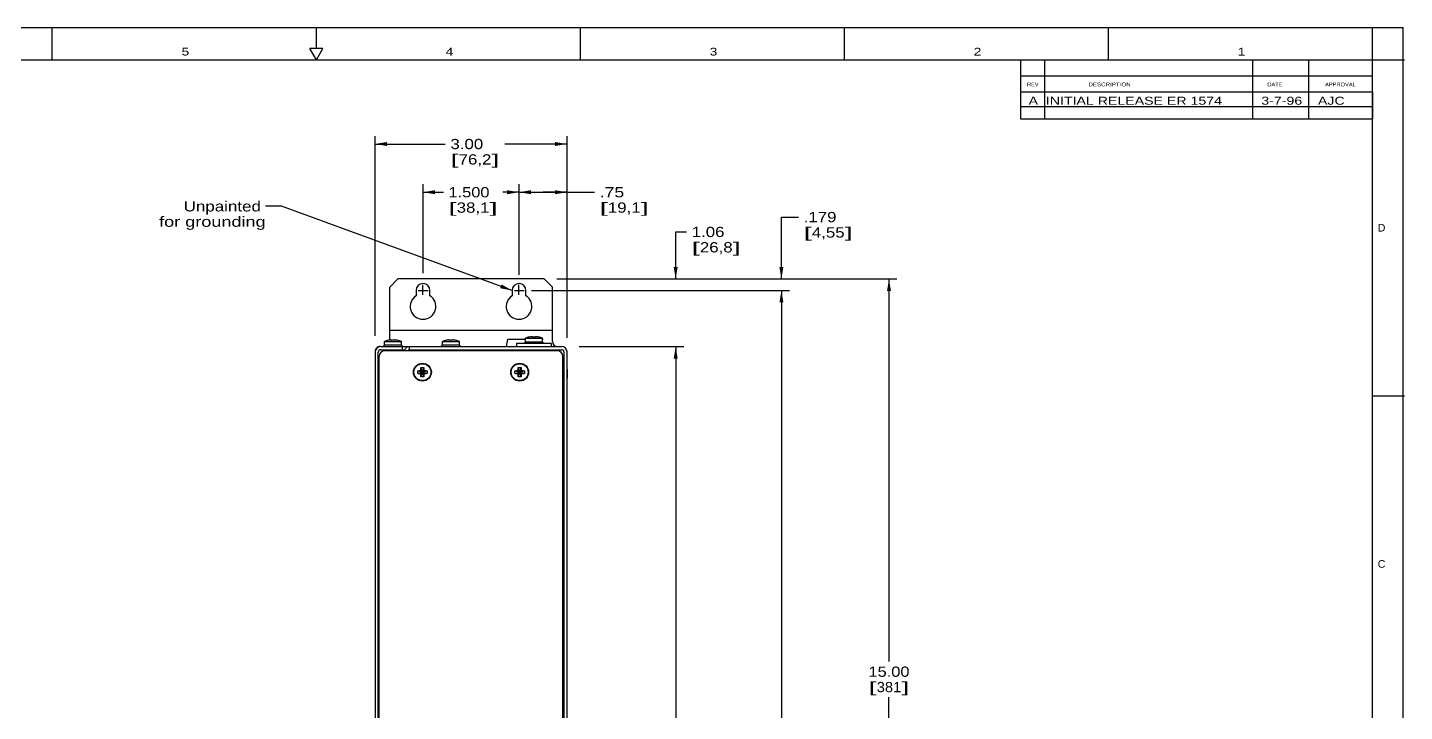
# Model space of a CAD drawing. Extents: x 0 to 34.1, y -0.3 to 21.7.
# Drawn here: x 12.51 to 34.02, y 11.06 to 21.74 of the extents above; entities that cross this region are included whole.
import ezdxf
from ezdxf.enums import TextEntityAlignment as Align

# ---------------------------------------------------------------- set-up
doc = ezdxf.new("R2010")
doc.units = 0
doc.header["$LTSCALE"] = 1.87
doc.linetypes.add('DOT', pattern=[0.2, 0.1, -0.1])
doc.layers.get('0').update_dxf_attribs({"linetype": 'CONTINUOUS'})
doc.dimstyles.get("Standard").update_dxf_attribs({"dimtxt": 2.5, "dimasz": 2.5, "dimexe": 1.25, "dimexo": 0.625, "dimtad": 1, "dimcen": 2.5, "dimazin": 3, "dimtfac": 1, "dimtmove": 0, "dimatfit": 3})

# ---------------------------------------------------------------- blocks, each defined once
blk = doc.blocks.new('*TEXT10')
at = {"color": 2, "linetype": 'BYBLOCK'}
blk.add_text('REV', height=0.06, dxfattribs=at).set_placement((28.123197, 20.821672), (28.303197, 20.821672), align=Align.FIT)
blk = doc.blocks.new('*TEXT11')
at = {"color": 2, "linetype": 'BYBLOCK'}
blk.add_text('DESCRIPTION', height=0.06, dxfattribs=at).set_placement((29.082387, 20.821672), (29.742387, 20.821672), align=Align.FIT)
blk = doc.blocks.new('*TEXT12')
at = {"color": 2, "linetype": 'BYBLOCK'}
blk.add_text('DATE', height=0.06, dxfattribs=at).set_placement((31.877006, 20.821672), (32.117006, 20.821672), align=Align.FIT)
blk = doc.blocks.new('*TEXT13')
at = {"color": 2, "linetype": 'BYBLOCK'}
blk.add_text('APPROVAL', height=0.06, dxfattribs=at).set_placement((32.779821, 20.821672), (33.259821, 20.821672), align=Align.FIT)
blk = doc.blocks.new('*TEXT16')
at = {"color": 2, "linetype": 'BYBLOCK'}
blk.add_text('C', height=0.12, dxfattribs=at).set_placement((33.602133, 13.303332), (33.722133, 13.303332), align=Align.FIT)
blk = doc.blocks.new('*TEXT17')
at = {"color": 2, "linetype": 'BYBLOCK'}
blk.add_text('D', height=0.12, dxfattribs=at).set_placement((33.602133, 18.553332), (33.722133, 18.553332), align=Align.FIT)
blk = doc.blocks.new('*TEXT30')
at = {"color": 2, "linetype": 'BYBLOCK'}
blk.add_text('1', height=0.12, dxfattribs=at).set_placement((31.414633, 21.303332), (31.534633, 21.303332), align=Align.FIT)
blk = doc.blocks.new('*TEXT31')
at = {"color": 2, "linetype": 'BYBLOCK'}
blk.add_text('2', height=0.12, dxfattribs=at).set_placement((27.289633, 21.303332), (27.409633, 21.303332), align=Align.FIT)
blk = doc.blocks.new('*TEXT32')
at = {"color": 2, "linetype": 'BYBLOCK'}
blk.add_text('3', height=0.12, dxfattribs=at).set_placement((23.16463, 21.303332), (23.28463, 21.303332), align=Align.FIT)
blk = doc.blocks.new('*TEXT33')
at = {"color": 2, "linetype": 'BYBLOCK'}
blk.add_text('4', height=0.12, dxfattribs=at).set_placement((19.03963, 21.303332), (19.15963, 21.303332), align=Align.FIT)
blk = doc.blocks.new('*TEXT34')
at = {"color": 2, "linetype": 'BYBLOCK'}
blk.add_text('5', height=0.12, dxfattribs=at).set_placement((14.91463, 21.303332), (15.03463, 21.303332), align=Align.FIT)
blk = doc.blocks.new('*TEXT65')
at = {"color": 2, "linetype": 'BYBLOCK'}
blk.add_text(' A  INITIAL RELEASE ER 1574          3-7-96    AJC', height=0.125, dxfattribs=at).set_placement((28.085662, 20.534681), (33.085662, 20.534681), align=Align.FIT)
blk = doc.blocks.new('*D66')
at = {"color": 2, "linetype": 'BYBLOCK'}
for p, q in [((17.936658, 16.925512), (17.936658, 20.046046)), ((20.936658, 16.896534), (20.936658, 20.046046)), ((17.936658, 19.921046), (19.034965, 19.921046)), ((20.936658, 19.921046), (19.962965, 19.921046))]:
    blk.add_line(p, q, dxfattribs=at)
for points in [[(18.124158, 19.889796), (18.124158, 19.952296), (17.936658, 19.921046)], [(20.749158, 19.952296), (20.749158, 19.889796), (20.936658, 19.921046)]]:
    blk.add_solid(points, dxfattribs=at)
for s, p, p2 in [('3.00', (19.114965, 19.841046), (19.626965, 19.841046)), ('[', (19.114965, 19.601046), (19.242965, 19.601046)), ('76,2', (19.242965, 19.601046), (19.754965, 19.601046)), (']', (19.754965, 19.601046), (19.882965, 19.601046))]:
    blk.add_text(s, height=0.16, dxfattribs=at).set_placement(p, p2, align=Align.FIT)
blk = doc.blocks.new('*D67')
at = {"color": 2, "linetype": 'BYBLOCK'}
for p, q in [((20.779576, 17.813116), (26.091657, 17.813116)), ((25.966657, 17.813116), (25.966657, 11.840475)), ((25.966657, 2.813116), (25.966657, 11.280475)), ((20.837532, 2.813116), (26.091657, 2.813116))]:
    blk.add_line(p, q, dxfattribs=at)
for points in [[(25.935407, 17.625616), (25.997907, 17.625616), (25.966657, 17.813116)], [(25.997907, 3.000616), (25.935407, 3.000616), (25.966657, 2.813116)]]:
    blk.add_solid(points, dxfattribs=at)
for s, p, p2 in [('15.00', (25.646657, 11.600475), (26.286657, 11.600475)), ('[', (25.646657, 11.360475), (25.774657, 11.360475)), ('381', (25.774657, 11.360475), (26.158657, 11.360475)), (']', (26.158657, 11.360475), (26.286657, 11.360475))]:
    blk.add_text(s, height=0.16, dxfattribs=at).set_placement(p, p2, align=Align.FIT)
blk = doc.blocks.new('*D68')
at = {"color": 2, "linetype": 'BYBLOCK'}
for p, q in [((20.381321, 17.634116), (24.410927, 17.634116)), ((24.285927, 17.634116), (24.285927, 10.913176)), ((24.285927, 3.384116), (24.285927, 10.353176)), ((20.460817, 3.384116), (24.410927, 3.384116))]:
    blk.add_line(p, q, dxfattribs=at)
for points in [[(24.254677, 17.446616), (24.317177, 17.446616), (24.285927, 17.634116)], [(24.317177, 3.571616), (24.254677, 3.571616), (24.285927, 3.384116)]]:
    blk.add_solid(points, dxfattribs=at)
for s, p, p2 in [('14.25', (23.965927, 10.673176), (24.605927, 10.673176)), ('[', (23.965927, 10.433176), (24.093927, 10.433176)), ('362', (24.093927, 10.433176), (24.477927, 10.433176)), (']', (24.477927, 10.433176), (24.605927, 10.433176))]:
    blk.add_text(s, height=0.16, dxfattribs=at).set_placement(p, p2, align=Align.FIT)
blk = doc.blocks.new('*D69')
at = {"color": 2, "linetype": 'BYBLOCK'}
for p, q in [((24.285927, 17.813116), (24.285927, 18.780111)), ((24.285927, 18.780111), (24.553664, 18.780111)), ((20.779576, 17.813116), (24.410927, 17.813116)), ((20.381321, 17.634116), (24.410927, 17.634116)), ((24.285927, 17.634116), (24.285927, 17.134116))]:
    blk.add_line(p, q, dxfattribs=at)
for points in [[(24.317177, 18.000616), (24.254677, 18.000616), (24.285927, 17.813116)], [(24.254677, 17.446616), (24.317177, 17.446616), (24.285927, 17.634116)]]:
    blk.add_solid(points, dxfattribs=at)
for s, p, p2 in [('.179', (24.633664, 18.700111), (25.145664, 18.700111)), ('[', (24.633664, 18.460111), (24.761664, 18.460111)), ('4,55', (24.761664, 18.460111), (25.273664, 18.460111)), (']', (25.273664, 18.460111), (25.401664, 18.460111))]:
    blk.add_text(s, height=0.16, dxfattribs=at).set_placement(p, p2, align=Align.FIT)
blk = doc.blocks.new('*D70')
at = {"color": 2, "linetype": 'BYBLOCK'}
for p, q in [((22.634175, 17.813116), (22.634175, 18.548286)), ((22.634175, 18.548286), (22.804175, 18.548286)), ((20.779576, 17.813116), (22.759175, 17.813116)), ((21.127313, 16.758116), (22.759175, 16.758116)), ((22.634175, 16.758116), (22.634175, 16.258116))]:
    blk.add_line(p, q, dxfattribs=at)
for points in [[(22.665425, 18.000616), (22.602925, 18.000616), (22.634175, 17.813116)], [(22.602925, 16.570616), (22.665425, 16.570616), (22.634175, 16.758116)]]:
    blk.add_solid(points, dxfattribs=at)
for s, p, p2 in [('1.06', (22.884175, 18.468286), (23.396175, 18.468286)), ('[', (22.884175, 18.228286), (23.012175, 18.228286)), ('26,8', (23.012175, 18.228286), (23.524175, 18.228286)), (']', (23.524175, 18.228286), (23.652175, 18.228286))]:
    blk.add_text(s, height=0.16, dxfattribs=at).set_placement(p, p2, align=Align.FIT)
blk = doc.blocks.new('*D71')
at = {"color": 2, "linetype": 'BYBLOCK'}
for p, q in [((21.127313, 16.758116), (22.759175, 16.758116)), ((22.634175, 16.758116), (22.634175, 9.215818)), ((22.634175, 3.868116), (22.634175, 8.655818)), ((21.069357, 3.868116), (22.759175, 3.868116))]:
    blk.add_line(p, q, dxfattribs=at)
for points in [[(22.602925, 16.570616), (22.665425, 16.570616), (22.634175, 16.758116)], [(22.665425, 4.055616), (22.602925, 4.055616), (22.634175, 3.868116)]]:
    blk.add_solid(points, dxfattribs=at)
for s, p, p2 in [('12.89', (22.186175, 8.975818), (22.826175, 8.975818)), ('[', (22.186175, 8.735818), (22.314175, 8.735818)), ('327,4', (22.314175, 8.735818), (22.954175, 8.735818)), (']', (22.954175, 8.735818), (23.082175, 8.735818))]:
    blk.add_text(s, height=0.16, dxfattribs=at).set_placement(p, p2, align=Align.FIT)
blk = doc.blocks.new('*D72')
at = {"color": 2, "linetype": 'BYBLOCK'}
for p, q in [((20.186658, 17.879724), (20.186658, 19.29315)), ((20.186658, 19.16815), (20.561658, 19.16815)), ((20.936658, 19.16815), (20.561658, 19.16815)), ((20.561658, 19.16815), (21.366455, 19.16815)), ((20.936658, 16.896534), (20.936658, 19.29315))]:
    blk.add_line(p, q, dxfattribs=at)
for points in [[(20.374158, 19.1369), (20.374158, 19.1994), (20.186658, 19.16815)], [(20.749158, 19.1994), (20.749158, 19.1369), (20.936658, 19.16815)]]:
    blk.add_solid(points, dxfattribs=at)
for s, p, p2 in [('.75', (21.446455, 19.08815), (21.830455, 19.08815)), ('[', (21.446455, 18.84815), (21.574455, 18.84815)), ('19,1', (21.574455, 18.84815), (22.086455, 18.84815)), (']', (22.086455, 18.84815), (22.214455, 18.84815))]:
    blk.add_text(s, height=0.16, dxfattribs=at).set_placement(p, p2, align=Align.FIT)
blk = doc.blocks.new('*D73')
at = {"color": 2, "linetype": 'BYBLOCK'}
for p, q in [((18.686658, 17.90366), (18.686658, 19.29315)), ((18.686658, 19.16815), (19.004849, 19.16815)), ((20.186658, 19.16815), (19.932849, 19.16815)), ((20.186658, 17.879724), (20.186658, 19.29315))]:
    blk.add_line(p, q, dxfattribs=at)
for points in [[(18.874158, 19.1369), (18.874158, 19.1994), (18.686658, 19.16815)], [(19.999158, 19.1994), (19.999158, 19.1369), (20.186658, 19.16815)]]:
    blk.add_solid(points, dxfattribs=at)
for s, p, p2 in [('1.500', (19.084849, 19.08815), (19.724849, 19.08815)), ('[', (19.084849, 18.84815), (19.212849, 18.84815)), ('38,1', (19.212849, 18.84815), (19.724849, 18.84815)), (']', (19.724849, 18.84815), (19.852849, 18.84815))]:
    blk.add_text(s, height=0.16, dxfattribs=at).set_placement(p, p2, align=Align.FIT)
blk = doc.blocks.new('*TEXT78')
at = {"color": 2, "linetype": 'BYBLOCK'}
blk.add_text('Unpainted ', height=0.16, dxfattribs=at).set_placement((14.947732, 18.868278), (16.227732, 18.868278), align=Align.FIT)
blk = doc.blocks.new('*TEXT79')
at = {"color": 2, "linetype": 'BYBLOCK'}
blk.add_text('for grounding', height=0.16, dxfattribs=at).set_placement((14.563732, 18.628278), (16.227732, 18.628278), align=Align.FIT)

msp = doc.modelspace()

# ---------------------------------------------------------------- linework, layer by layer
for p, q in [((0, 21.74), (34, 21.74)), ((34, -0.26), (34, 21.74)), ((18.295658, 17.813116), (18.165658, 17.683116)), ((18.165658, 16.858714), (18.165658, 17.683116)), ((20.577658, 17.813116), (18.295658, 17.813116)), ((18.686104, 17.563899), (18.686104, 17.719967)), ((20.186104, 17.563899), (20.186104, 17.719967)), ((20.577658, 17.813116), (20.707658, 17.683116)), ((20.707658, 16.838116), (20.707658, 17.683116)), ((18.578658, 17.634116), (18.578658, 17.552449)), ((18.613324, 17.631433), (18.769393, 17.631433)), ((18.794658, 17.552449), (18.794658, 17.634116)), ((20.078658, 17.634116), (20.078658, 17.552449)), ((20.113324, 17.631433), (20.269393, 17.631433)), ((20.294658, 17.552449), (20.294658, 17.634116)), ((18.165658, 17.013116), (20.707658, 17.013116)), ((18.084158, 16.778116), (18.084158, 16.838116)), ((18.084158, 16.838116), (18.349158, 16.838116)), ((18.143764, 16.855006), (18.143209, 16.855621)), ((18.154194, 16.856951), (18.143764, 16.855006)), ((18.163529, 16.858429), (18.154194, 16.856951)), ((18.172008, 16.859561), (18.163529, 16.858429)), ((18.179851, 16.860432), (18.172008, 16.859561)), ((18.187303, 16.861103), (18.179851, 16.860432)), ((18.188826, 16.861161), (18.187303, 16.861103)), ((18.190373, 16.861211), (18.188826, 16.861161)), ((18.19129, 16.861161), (18.190373, 16.861211)), ((18.192196, 16.861103), (18.19129, 16.861161)), ((18.192752, 16.859056), (18.192196, 16.861103)), ((18.193878, 16.855006), (18.192752, 16.859056)), ((18.240549, 16.859002), (18.239437, 16.855006)), ((18.24112, 16.861103), (18.240549, 16.859002)), ((18.242025, 16.861161), (18.24112, 16.861103)), ((18.242942, 16.861211), (18.242025, 16.861161)), ((18.24449, 16.861161), (18.242942, 16.861211)), ((18.246012, 16.861103), (18.24449, 16.861161)), ((18.253464, 16.860432), (18.246012, 16.861103)), ((18.261307, 16.859561), (18.253464, 16.860432)), ((18.269786, 16.858429), (18.261307, 16.859561)), ((18.279121, 16.856951), (18.269786, 16.858429)), ((18.289551, 16.855006), (18.279121, 16.856951)), ((18.290106, 16.855621), (18.289551, 16.855006)), ((18.349158, 16.778116), (18.349158, 16.838116)), ((18.989158, 16.778116), (18.989158, 16.838116)), ((18.989158, 16.838116), (19.254158, 16.838116)), ((19.048764, 16.855006), (19.048209, 16.855621)), ((19.059068, 16.856929), (19.048764, 16.855006)), ((19.068354, 16.858404), (19.059068, 16.856929)), ((19.076848, 16.859542), (19.068354, 16.858404)), ((19.084755, 16.860422), (19.076848, 16.859542)), ((19.092303, 16.861103), (19.084755, 16.860422)), ((19.093826, 16.861161), (19.092303, 16.861103)), ((19.095373, 16.861211), (19.093826, 16.861161)), ((19.09629, 16.861161), (19.095373, 16.861211)), ((19.097196, 16.861103), (19.09629, 16.861161)), ((19.097758, 16.859032), (19.097196, 16.861103)), ((19.098878, 16.855006), (19.097758, 16.859032)), ((19.145547, 16.858996), (19.144437, 16.855006)), ((19.14612, 16.861103), (19.145547, 16.858996)), ((19.147025, 16.861161), (19.14612, 16.861103)), ((19.147942, 16.861211), (19.147025, 16.861161)), ((19.149489, 16.861161), (19.147942, 16.861211)), ((19.151012, 16.861103), (19.149489, 16.861161)), ((19.158561, 16.860422), (19.151012, 16.861103)), ((19.166467, 16.859542), (19.158561, 16.860422)), ((19.174961, 16.858404), (19.166467, 16.859542)), ((19.184247, 16.856929), (19.174961, 16.858404)), ((19.194551, 16.855006), (19.184247, 16.856929)), ((19.195106, 16.855621), (19.194551, 16.855006)), ((19.254158, 16.778116), (19.254158, 16.838116)), ((19.99117, 16.758994), (20.009158, 16.871416)), ((20.009158, 16.871416), (20.287158, 16.871416)), ((20.144658, 16.808116), (20.144658, 16.758116)), ((20.694658, 16.808116), (20.144658, 16.808116)), ((20.279658, 16.828116), (20.279658, 16.808116)), ((20.559658, 16.828116), (20.279658, 16.828116)), ((20.287158, 16.828116), (20.287158, 16.888116)), ((20.287158, 16.888116), (20.552158, 16.888116)), ((20.346764, 16.905006), (20.346209, 16.905621)), ((20.357194, 16.906951), (20.346764, 16.905006)), ((20.366529, 16.908429), (20.357194, 16.906951)), ((20.375008, 16.909561), (20.366529, 16.908429)), ((20.382851, 16.910432), (20.375008, 16.909561)), ((20.390303, 16.911103), (20.382851, 16.910432)), ((20.391826, 16.911161), (20.390303, 16.911103)), ((20.393373, 16.911211), (20.391826, 16.911161)), ((20.39429, 16.911161), (20.393373, 16.911211)), ((20.395196, 16.911103), (20.39429, 16.911161)), ((20.395752, 16.909056), (20.395196, 16.911103)), ((20.396878, 16.905006), (20.395752, 16.909056)), ((20.443549, 16.909002), (20.442437, 16.905006)), ((20.44412, 16.911103), (20.443549, 16.909002)), ((20.445025, 16.911161), (20.44412, 16.911103)), ((20.445942, 16.911211), (20.445025, 16.911161)), ((20.44749, 16.911161), (20.445942, 16.911211)), ((20.449012, 16.911103), (20.44749, 16.911161)), ((20.456464, 16.910432), (20.449012, 16.911103)), ((20.464307, 16.909561), (20.456464, 16.910432)), ((20.472786, 16.908429), (20.464307, 16.909561)), ((20.482121, 16.906951), (20.472786, 16.908429)), ((20.492551, 16.905006), (20.482121, 16.906951)), ((20.493106, 16.905621), (20.492551, 16.905006)), ((20.552158, 16.828116), (20.552158, 16.888116)), ((20.552158, 16.871416), (20.564158, 16.871416)), ((20.559658, 16.828116), (20.559658, 16.808116)), ((20.694658, 16.758116), (20.694658, 16.808116)), ((17.936658, 16.668116), (17.936658, 3.958116)), ((17.986658, 3.958116), (17.986658, 16.668116)), ((17.986658, 16.588116), (18.001658, 16.588116)), ((18.001658, 4.023116), (18.001658, 16.603116)), ((18.026658, 16.758116), (20.856658, 16.758116)), ((18.026658, 16.708116), (18.396658, 16.708116)), ((18.056658, 16.708116), (18.056658, 16.685051)), ((18.076658, 16.778116), (18.076658, 16.758116)), ((18.356658, 16.778116), (18.076658, 16.778116)), ((20.781658, 16.693116), (18.091658, 16.693116)), ((18.356658, 16.778116), (18.356658, 16.758116)), ((18.366658, 16.708116), (18.366658, 16.758116)), ((18.446658, 16.758116), (18.396658, 16.708116)), ((18.452368, 16.693116), (18.467368, 16.708116)), ((18.467658, 16.758116), (18.467658, 16.708116)), ((18.467658, 16.708116), (20.856658, 16.708116)), ((18.560658, 16.708116), (18.560658, 16.693116)), ((18.772658, 16.708116), (18.772658, 16.693116)), ((18.973158, 16.758116), (18.973158, 16.768782)), ((18.973158, 16.768782), (18.981658, 16.768782)), ((18.981658, 16.778116), (18.981658, 16.758116)), ((19.261658, 16.778116), (18.981658, 16.778116)), ((19.015658, 16.708116), (19.015658, 16.693116)), ((19.227658, 16.708116), (19.227658, 16.693116)), ((19.261658, 16.778116), (19.261658, 16.758116)), ((19.261658, 16.768782), (19.270158, 16.768782)), ((19.270158, 16.758116), (19.270158, 16.768782)), ((19.886658, 16.693116), (19.886658, 16.708116)), ((20.506658, 16.693116), (20.506658, 16.708116)), ((20.559658, 16.708116), (20.559658, 16.693116)), ((20.676658, 16.708116), (20.661658, 16.693116)), ((20.871658, 4.023116), (20.871658, 16.603116)), ((20.886658, 16.678116), (20.886658, 3.948116)), ((20.936658, 3.948116), (20.936658, 16.678116)), ((18.603764, 16.335337), (18.749551, 16.380895)), ((18.603764, 16.380895), (18.749551, 16.335337)), ((18.647303, 16.382578), (18.650373, 16.3844)), ((18.647303, 16.333654), (18.706012, 16.382578)), ((18.647303, 16.382578), (18.706012, 16.333654)), ((18.650373, 16.3844), (18.652196, 16.387471)), ((18.650373, 16.331832), (18.702942, 16.3844)), ((18.702942, 16.331832), (18.650373, 16.3844)), ((18.652196, 16.328762), (18.70112, 16.387471)), ((18.70112, 16.328762), (18.652196, 16.387471)), ((18.653878, 16.285223), (18.699437, 16.431009)), ((18.699437, 16.285223), (18.653878, 16.431009)), ((18.70112, 16.387471), (18.702942, 16.3844)), ((18.702942, 16.3844), (18.706012, 16.382578)), ((20.123764, 16.335337), (20.269551, 16.380895)), ((20.123764, 16.380895), (20.269551, 16.335337)), ((20.167303, 16.382578), (20.170373, 16.3844)), ((20.167303, 16.333654), (20.226012, 16.382578)), ((20.167303, 16.382578), (20.226012, 16.333654)), ((20.170373, 16.3844), (20.172196, 16.387471)), ((20.170373, 16.331832), (20.222942, 16.3844)), ((20.170373, 16.3844), (20.222942, 16.331832)), ((20.172196, 16.328762), (20.22112, 16.387471)), ((20.22112, 16.328762), (20.172196, 16.387471)), ((20.173878, 16.285223), (20.219437, 16.431009)), ((20.219437, 16.285223), (20.173878, 16.431009)), ((20.22112, 16.387471), (20.222942, 16.3844)), ((20.222942, 16.3844), (20.226012, 16.382578)), ((20.871658, 16.478852), (20.886658, 16.493852)), ((20.886658, 16.473116), (20.871658, 16.473116)), ((20.939158, 16.402113), (20.939158, 16.264119)), ((18.650373, 16.331832), (18.647303, 16.333654)), ((18.652196, 16.328762), (18.650373, 16.331832)), ((18.702942, 16.331832), (18.70112, 16.328762)), ((18.706012, 16.333654), (18.702942, 16.331832)), ((20.170373, 16.331832), (20.167303, 16.333654)), ((20.172196, 16.328762), (20.170373, 16.331832)), ((20.222942, 16.331832), (20.22112, 16.328762)), ((20.226012, 16.333654), (20.222942, 16.331832)), ((20.886658, 16.193116), (20.871658, 16.193116)), ((18.001658, 16.048116), (17.986658, 16.048116))]:
    msp.add_line(p, q)
at = {"color": 6}
for p, q in [((12.89499, 21.238332), (12.89499, 21.738332)), ((17.01999, 21.413322), (17.01999, 21.738332)), ((21.14499, 21.238332), (21.14499, 21.738332)), ((25.26999, 21.238332), (25.26999, 21.738332)), ((29.39499, 21.238332), (29.39499, 21.738332)), ((33.51999, -0.261668), (33.51999, 21.738332)), ((17.01999, 21.238332), (16.91896, 21.413322)), ((17.12103, 21.413322), (16.91896, 21.413322)), ((17.02001, 21.238332), (17.12103, 21.413322)), ((0.01999, 21.238332), (34.01999, 21.238332)), ((28.021991, 21.238332), (28.021991, 20.738332)), ((28.396991, 21.238332), (28.396991, 20.738332)), ((31.647436, 21.237296), (31.647436, 20.737296)), ((32.521991, 21.238332), (32.521991, 20.738332)), ((28.021991, 20.988332), (33.51999, 20.988332)), ((28.021991, 20.738332), (33.51999, 20.738332)), ((33.51999, 15.988332), (34.01999, 15.988332))]:
    msp.add_line(p, q, dxfattribs=at)
at = {"color": 2, "linetype": 'DOT'}
msp.add_line((33.999991, -0.261668), (33.999991, 21.738332), dxfattribs=at)
at = {"color": 2}
for p, q in [((28.023162, 20.737806), (33.523162, 20.737806)), ((28.023162, 20.737806), (28.023162, 20.312806)), ((28.398162, 20.737806), (28.398162, 20.312806)), ((31.648162, 20.737806), (31.648162, 20.312806)), ((32.523162, 20.737806), (32.523162, 20.312806)), ((33.523162, 20.737806), (33.523162, 20.312806)), ((28.023162, 20.507806), (33.523162, 20.507806)), ((28.023162, 20.312806), (33.523162, 20.312806)), ((16.477732, 18.948278), (16.227732, 18.948278)), ((20.078658, 17.634116), (16.477732, 18.948278))]:
    msp.add_line(p, q, dxfattribs=at)
for points in [[(18.239437, 16.855006), (18.228077, 16.855467), (18.216662, 16.855621), (18.205245, 16.855467), (18.194007, 16.855011)], [(19.144437, 16.855006), (19.13309, 16.855466), (19.121663, 16.855621), (19.110234, 16.855467), (19.099007, 16.855011)], [(20.442437, 16.905006), (20.431077, 16.905467), (20.419662, 16.905621), (20.408245, 16.905467), (20.397007, 16.905011)], [(18.603209, 16.358116), (18.603273, 16.365841), (18.60346, 16.373424), (18.603764, 16.380895)], [(18.603764, 16.335337), (18.60346, 16.342805), (18.603273, 16.350388), (18.603209, 16.358116)], [(18.603764, 16.380895), (18.614204, 16.381441), (18.623586, 16.381853), (18.632106, 16.382164), (18.639949, 16.3824), (18.647303, 16.382578)], [(18.652196, 16.387471), (18.652432, 16.396898), (18.652766, 16.407148), (18.653233, 16.418444), (18.653878, 16.431009)], [(18.653878, 16.431009), (18.665238, 16.431425), (18.676653, 16.431564), (18.68807, 16.431425), (18.699437, 16.431009)], [(18.699437, 16.431009), (18.700094, 16.418195), (18.700564, 16.406746), (18.700894, 16.39654), (18.70112, 16.387471)], [(18.706012, 16.382578), (18.713566, 16.382394), (18.721415, 16.382157), (18.729849, 16.381848), (18.739133, 16.38144), (18.749551, 16.380895)], [(18.749551, 16.380895), (18.749855, 16.373428), (18.750042, 16.365844), (18.750106, 16.358116)], [(18.750106, 16.358116), (18.750042, 16.350391), (18.749855, 16.342809), (18.749551, 16.335337)], [(20.123209, 16.358116), (20.123273, 16.365841), (20.12346, 16.373424), (20.123764, 16.380895)], [(20.123764, 16.335337), (20.12346, 16.342805), (20.123273, 16.350388), (20.123209, 16.358116)], [(20.123764, 16.380895), (20.134204, 16.381441), (20.143586, 16.381853), (20.152106, 16.382164), (20.159949, 16.3824), (20.167303, 16.382578)], [(20.172196, 16.387471), (20.172432, 16.396898), (20.172766, 16.407148), (20.173233, 16.418444), (20.173878, 16.431009)], [(20.173878, 16.431009), (20.185238, 16.431425), (20.196653, 16.431564), (20.20807, 16.431425), (20.219437, 16.431009)], [(20.219437, 16.431009), (20.220094, 16.418195), (20.220564, 16.406746), (20.220894, 16.39654), (20.22112, 16.387471)], [(20.226012, 16.382578), (20.233566, 16.382394), (20.241415, 16.382157), (20.249849, 16.381848), (20.259133, 16.38144), (20.269551, 16.380895)], [(20.269551, 16.380895), (20.269855, 16.373428), (20.270042, 16.365844), (20.270106, 16.358116)], [(20.270106, 16.358116), (20.270042, 16.350391), (20.269855, 16.342809), (20.269551, 16.335337)], [(18.647303, 16.333654), (18.639749, 16.333838), (18.6319, 16.334075), (18.623466, 16.334384), (18.614182, 16.334792), (18.603764, 16.335337)], [(18.653878, 16.285223), (18.653221, 16.298038), (18.652752, 16.309486), (18.652421, 16.319693), (18.652196, 16.328762)], [(18.699437, 16.285223), (18.688077, 16.284807), (18.676662, 16.284668), (18.665245, 16.284807), (18.653878, 16.285223)], [(18.70112, 16.328762), (18.700883, 16.319335), (18.700549, 16.309084), (18.700082, 16.297789), (18.699437, 16.285223)], [(18.749551, 16.335337), (18.739111, 16.334791), (18.729729, 16.33438), (18.721209, 16.334068), (18.713366, 16.333833), (18.706012, 16.333654)], [(20.167303, 16.333654), (20.159749, 16.333838), (20.1519, 16.334075), (20.143466, 16.334384), (20.134182, 16.334792), (20.123764, 16.335337)], [(20.173878, 16.285223), (20.173221, 16.298038), (20.172752, 16.309486), (20.172421, 16.319693), (20.172196, 16.328762)], [(20.219437, 16.285223), (20.208077, 16.284807), (20.196662, 16.284668), (20.185245, 16.284807), (20.173878, 16.285223)], [(20.22112, 16.328762), (20.220883, 16.319335), (20.220549, 16.309084), (20.220082, 16.297789), (20.219437, 16.285223)], [(20.269551, 16.335337), (20.259111, 16.334791), (20.249729, 16.33438), (20.241209, 16.334068), (20.233366, 16.333833), (20.226012, 16.333654)]]:
    msp.add_lwpolyline(points)
for centre, radius in [((18.676658, 16.358116), 0.14), ((18.676658, 16.358116), 0.1325), ((20.196658, 16.358116), 0.14), ((20.196658, 16.358116), 0.1325)]:
    msp.add_circle(centre, radius)
for centre, radius, start, end in [((18.686658, 17.634116), 0.108, 0, 180), ((20.186658, 17.634116), 0.108, 0, 180), ((18.686658, 17.384116), 0.2, 122.683639, 417.316361), ((20.186658, 17.384116), 0.2, 122.683639, 417.316361), ((18.216658, 16.499491), 0.363625, 101.653284, 111.369825), ((18.216658, 16.499491), 0.363625, 68.630175, 78.346716), ((19.121658, 16.499491), 0.363625, 101.653284, 111.369825), ((19.121658, 16.499491), 0.363625, 68.630175, 78.346716), ((20.419658, 16.549491), 0.363625, 101.653284, 111.369825), ((20.419658, 16.549491), 0.363625, 68.630175, 78.346716), ((20.787658, 16.838116), 0.08, 180, 270), ((18.026658, 16.668116), 0.09, 90, 180), ((18.016658, 16.678116), 0.08, 89.999987, 180), ((18.026658, 16.668116), 0.04, 90, 180), ((18.091658, 16.603116), 0.09, 90, 180), ((19.121658, 16.492116), 0.314, 116.506957, 118.224654), ((19.121658, 16.492116), 0.314, 61.775346, 63.493043), ((20.781658, 16.603116), 0.09, 0, 90), ((20.856658, 16.678116), 0.08, 0, 90), ((20.856658, 16.678116), 0.03, 0, 90)]:
    msp.add_arc(centre, radius, start, end)
at = {"color": 2, "linetype": 'BYBLOCK'}
msp.add_solid([(19.913234, 17.727754), (19.891807, 17.669041), (20.078658, 17.634116)], dxfattribs=at)

# ---------------------------------------------------------------- block references
at = {"color": 2}
for name in ['*TEXT34', '*TEXT33', '*TEXT32', '*TEXT31', '*TEXT30', '*TEXT10', '*TEXT11', '*TEXT12', '*TEXT13', '*TEXT65', '*TEXT78', '*TEXT79', '*TEXT17', '*TEXT16']:
    msp.add_blockref(name, (0, 0), dxfattribs=at)

# ---------------------------------------------------------------- dimensions: what is measured, and where the dimension line sits
dim = msp.add_linear_dim(base=(20.936658, 19.921046), p1=(17.936658, 16.925512), p2=(20.936658, 16.896534), dimstyle='Standard', dxfattribs=at)
dim.commit()
dim.dimension.update_dxf_attribs({"geometry": '*D66', "text_midpoint": (19.498965, 19.801046)})
for base, p1, p2, angle, picture, middle in [((18.686658, 19.16815), (20.186658, 17.879724), (18.686658, 17.90366), 180, '*D73', (19.468849, 19.04815)), ((20.186658, 19.16815), (20.936658, 16.896534), (20.186658, 17.879724), 180, '*D72', (21.830455, 19.04815)), ((24.285927, 17.634116), (20.779576, 17.813116), (20.381321, 17.634116), 270, '*D69', (25.017664, 18.660111)), ((22.634175, 17.813116), (21.127313, 16.758116), (20.779576, 17.813116), 90, '*D70', (23.268175, 18.428286)), ((25.966657, 17.813116), (20.837532, 2.813116), (20.779576, 17.813116), 90, '*D67', (25.966657, 11.560475)), ((24.285927, 3.384116), (20.381321, 17.634116), (20.460817, 3.384116), 270, '*D68', (24.285927, 10.633176)), ((22.634175, 3.868116), (21.127313, 16.758116), (21.069357, 3.868116), 270, '*D71', (22.634175, 8.935818))]:
    dim = msp.add_linear_dim(base=base, p1=p1, p2=p2, angle=angle, dimstyle='Standard', dxfattribs=at)
    dim.commit()
    dim.dimension.update_dxf_attribs({"geometry": picture, "text_midpoint": middle})

doc.saveas('drawing.dxf')
